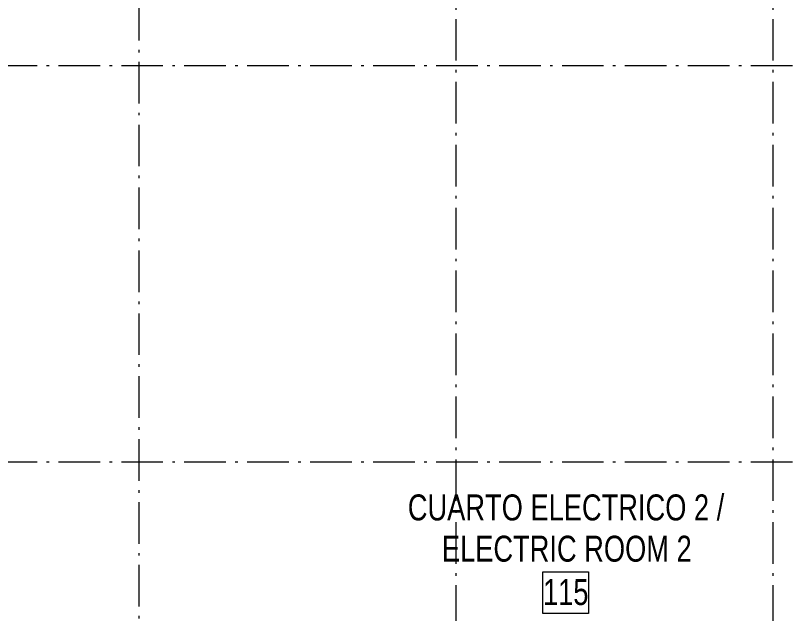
# Model space of a CAD drawing. Header units: metres. Extents: x -55 to 260, y -121 to 64.
# Drawn here: x 68.4 to 98.2, y -51.55 to -28.54 of the extents above; entities that cross this region are included whole.
import ezdxf

# ---------------------------------------------------------------- set-up
doc = ezdxf.new("R2010")
doc.units = ezdxf.units.M
doc.linetypes.add('01_Grid', pattern=[2.32, 1.6, -0.36, 0, -0.36])
doc.layers.add('03EJES-1', color=1, linetype='01_Grid', lineweight=5)
doc.layers.add('32NOMZON', color=2, linetype='Continuous', lineweight=5)
doc.styles.add('Arial_1', font='arial.ttf', dxfattribs={"width": 0.75, "height": 1})

msp = doc.modelspace()

# ---------------------------------------------------------------- linework, layer by layer
at = {"layer": '03EJES-1'}
for p, q in [((73.152, -60.96), (73.152, 60.3168)), ((85.344, -117.3961), (85.344, 60.3168)), ((97.536, -117.3961), (97.536, 60.3168)), ((195.072, -30.48), (-51.4051, -30.48)), ((195.072, -45.72), (-51.4051, -45.72))]:
    msp.add_line(p, q, dxfattribs=at)
at = {"layer": '32NOMZON', "flags": 128}
msp.add_lwpolyline([(88.6739, -49.9423), (90.4359, -49.9423), (90.4359, -51.5463), (88.6739, -51.5463)], close=True, dxfattribs=at)

# ---------------------------------------------------------------- texts
at = {"layer": '32NOMZON', "char_height": 1, "attachment_point": 1, "style": 'Arial_1'}
for s, insert, width in [('CUARTO ELECTRICO 2 /', (83.4842, -46.9651), 14.767084), ('ELECTRIC ROOM 2', (84.7939, -48.5526), 11.616452), ('115', (88.6819, -50.2203), 2.092404)]:
    msp.add_mtext(s, dxfattribs=dict(at, insert=insert, width=width))

doc.saveas('drawing.dxf')
